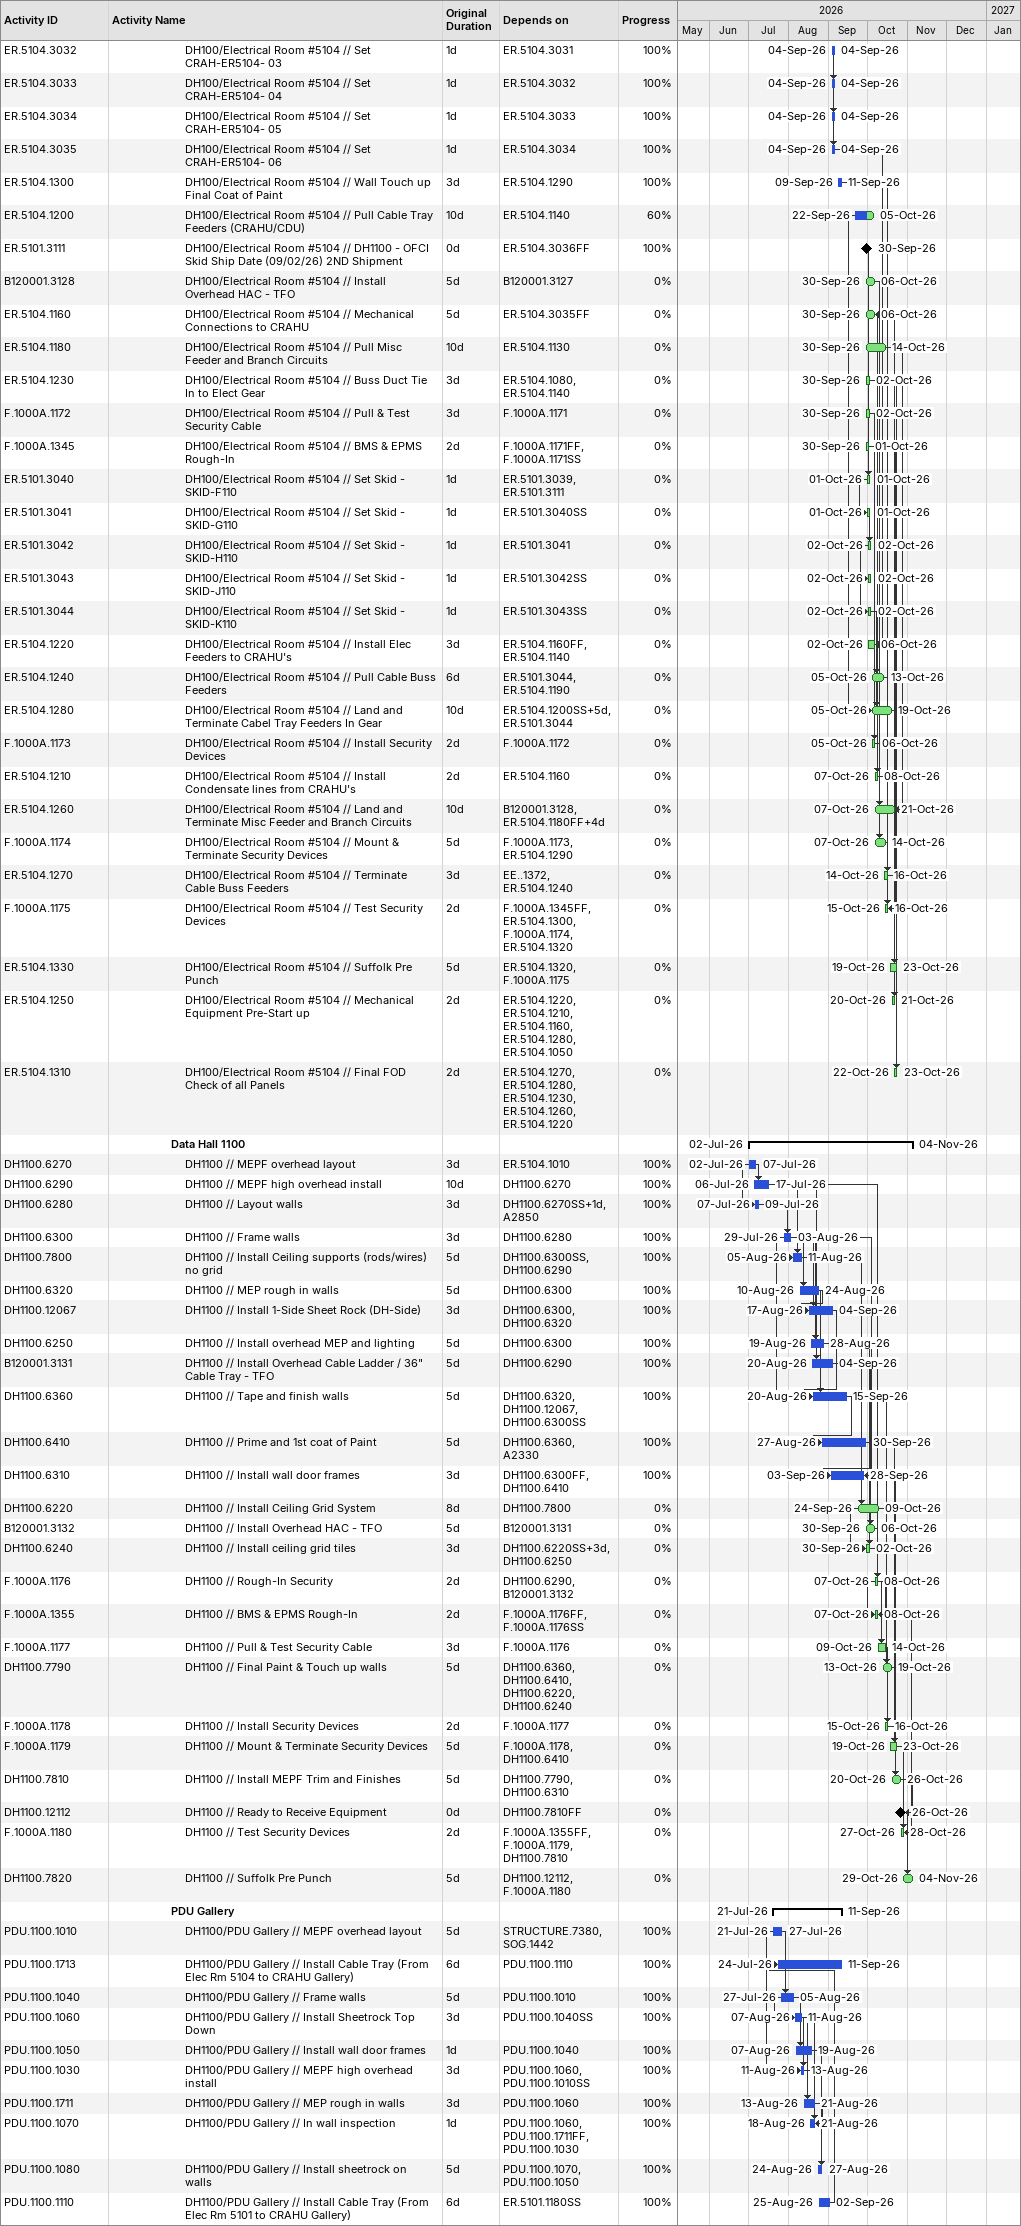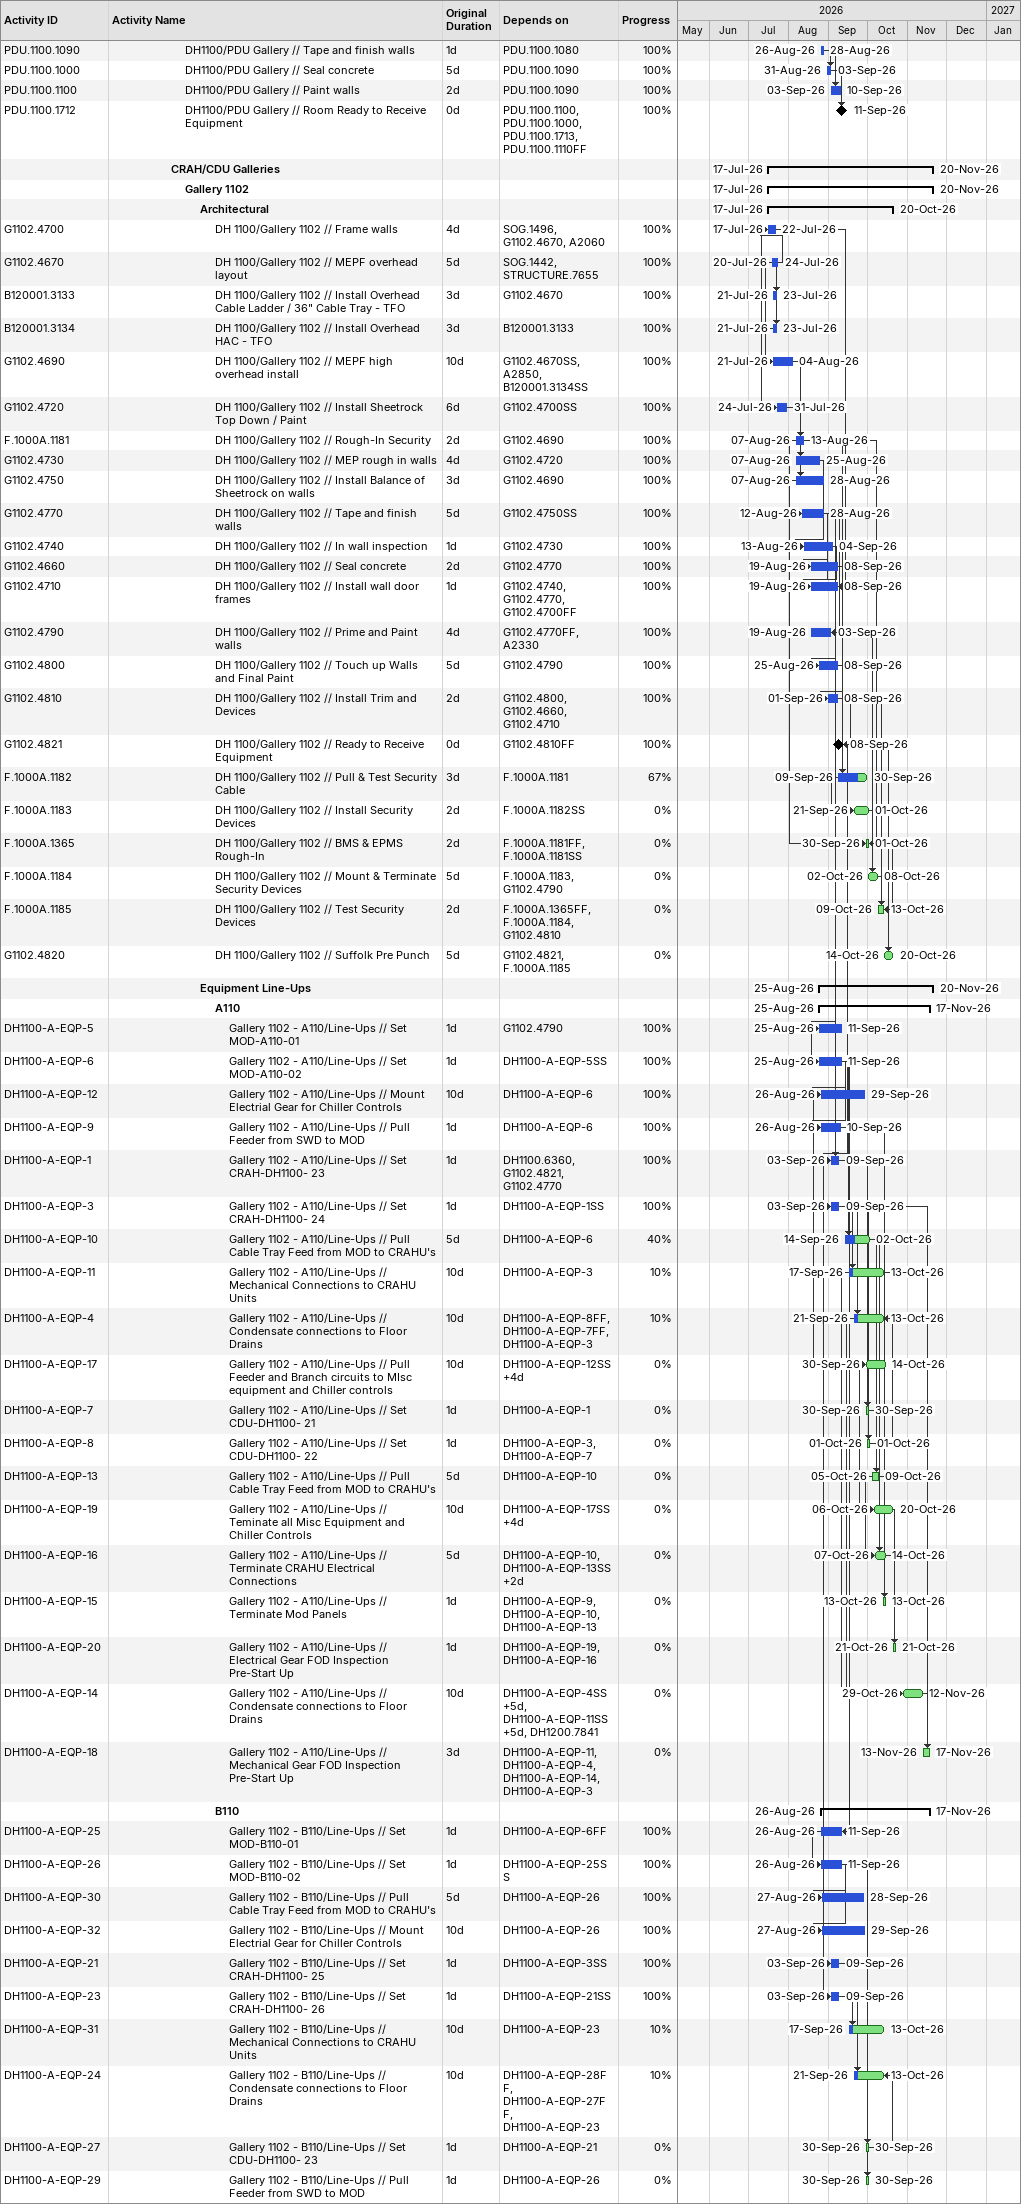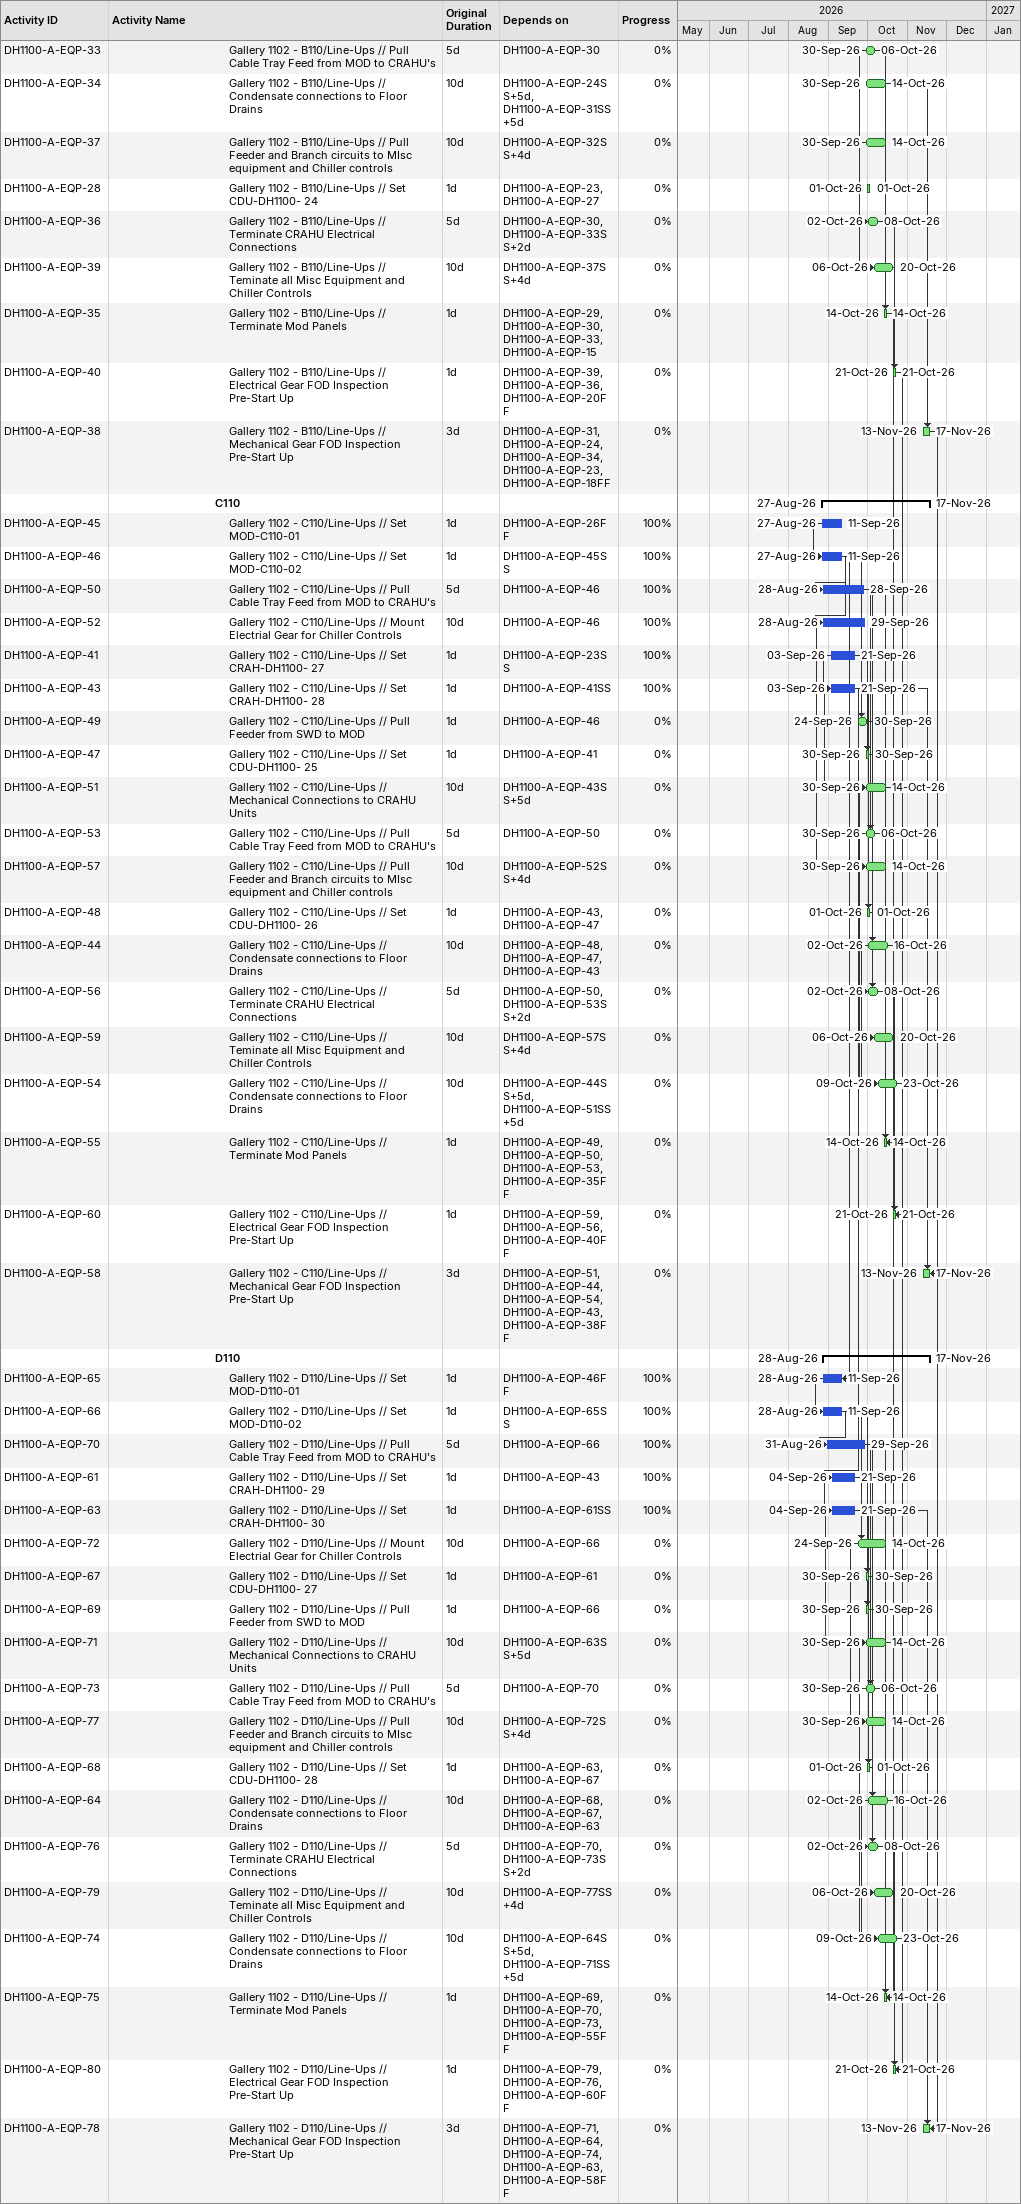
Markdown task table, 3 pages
| ID | Level | Task | Original duration | Start | Finish | Predecessors | % complete |
|---|---|---|---|---|---|---|---|
| ER.5104.3032 | 6 | DH100/Electrical Room #5104 // Set CRAH-ER5104- 03 | 1d | 2026-09-04 | 2026-09-04 | ER.5104.3031 | 100 |
| ER.5104.3033 | 6 | DH100/Electrical Room #5104 // Set CRAH-ER5104- 04 | 1d | 2026-09-04 | 2026-09-04 | ER.5104.3032 | 100 |
| ER.5104.3034 | 6 | DH100/Electrical Room #5104 // Set CRAH-ER5104- 05 | 1d | 2026-09-04 | 2026-09-04 | ER.5104.3033 | 100 |
| ER.5104.3035 | 6 | DH100/Electrical Room #5104 // Set CRAH-ER5104- 06 | 1d | 2026-09-04 | 2026-09-04 | ER.5104.3034 | 100 |
| ER.5104.1300 | 6 | DH100/Electrical Room #5104 // Wall Touch up Final Coat of Paint | 3d | 2026-09-09 | 2026-09-11 | ER.5104.1290 | 100 |
| ER.5104.1200 | 6 | DH100/Electrical Room #5104 // Pull Cable Tray Feeders (CRAHU/CDU) | 10d | 2026-09-22 | 2026-10-05 | ER.5104.1140 | 60 |
| ER.5101.3111 | 6 | DH100/Electrical Room #5104 // DH1100 - OFCI Skid Ship Date (09/02/26) 2ND Shipment | 0d | 2026-09-30 | 2026-09-30 | ER.5104.3036FF | 100 |
| B120001.3128 | 6 | DH100/Electrical Room #5104 // Install Overhead HAC - TFO | 5d | 2026-09-30 | 2026-10-06 | B120001.3127 | 0 |
| ER.5104.1160 | 6 | DH100/Electrical Room #5104 // Mechanical Connections to CRAHU | 5d | 2026-09-30 | 2026-10-06 | ER.5104.3035FF | 0 |
| ER.5104.1180 | 6 | DH100/Electrical Room #5104 // Pull Misc Feeder and Branch Circuits | 10d | 2026-09-30 | 2026-10-14 | ER.5104.1130 | 0 |
| ER.5104.1230 | 6 | DH100/Electrical Room #5104 // Buss Duct Tie In to Elect Gear | 3d | 2026-09-30 | 2026-10-02 | ER.5104.1080, ER.5104.1140 | 0 |
| F.1000A.1172 | 6 | DH100/Electrical Room #5104 // Pull & Test Security Cable | 3d | 2026-09-30 | 2026-10-02 | F.1000A.1171 | 0 |
| F.1000A.1345 | 6 | DH100/Electrical Room #5104 // BMS & EPMS Rough-In | 2d | 2026-09-30 | 2026-10-01 | F.1000A.1171FF, F.1000A.1171SS | 0 |
| ER.5101.3040 | 6 | DH100/Electrical Room #5104 // Set Skid - SKID-F110 | 1d | 2026-10-01 | 2026-10-01 | ER.5101.3039, ER.5101.3111 | 0 |
| ER.5101.3041 | 6 | DH100/Electrical Room #5104 // Set Skid - SKID-G110 | 1d | 2026-10-01 | 2026-10-01 | ER.5101.3040SS | 0 |
| ER.5101.3042 | 6 | DH100/Electrical Room #5104 // Set Skid - SKID-H110 | 1d | 2026-10-02 | 2026-10-02 | ER.5101.3041 | 0 |
| ER.5101.3043 | 6 | DH100/Electrical Room #5104 // Set Skid - SKID-J110 | 1d | 2026-10-02 | 2026-10-02 | ER.5101.3042SS | 0 |
| ER.5101.3044 | 6 | DH100/Electrical Room #5104 // Set Skid - SKID-K110 | 1d | 2026-10-02 | 2026-10-02 | ER.5101.3043SS | 0 |
| ER.5104.1220 | 6 | DH100/Electrical Room #5104 // Install Elec Feeders to CRAHU's | 3d | 2026-10-02 | 2026-10-06 | ER.5104.1160FF, ER.5104.1140 | 0 |
| ER.5104.1240 | 6 | DH100/Electrical Room #5104 // Pull Cable Buss Feeders | 6d | 2026-10-05 | 2026-10-13 | ER.5101.3044, ER.5104.1190 | 0 |
| ER.5104.1280 | 6 | DH100/Electrical Room #5104 // Land and Terminate Cabel Tray Feeders In Gear | 10d | 2026-10-05 | 2026-10-19 | ER.5104.1200SS+5d, ER.5101.3044 | 0 |
| F.1000A.1173 | 6 | DH100/Electrical Room #5104 // Install Security Devices | 2d | 2026-10-05 | 2026-10-06 | F.1000A.1172 | 0 |
| ER.5104.1210 | 6 | DH100/Electrical Room #5104 // Install Condensate lines from CRAHU's | 2d | 2026-10-07 | 2026-10-08 | ER.5104.1160 | 0 |
| ER.5104.1260 | 6 | DH100/Electrical Room #5104 // Land and Terminate Misc Feeder and Branch Circuits | 10d | 2026-10-07 | 2026-10-21 | B120001.3128, ER.5104.1180FF+4d | 0 |
| F.1000A.1174 | 6 | DH100/Electrical Room #5104 // Mount & Terminate Security Devices | 5d | 2026-10-07 | 2026-10-14 | F.1000A.1173, ER.5104.1290 | 0 |
| ER.5104.1270 | 6 | DH100/Electrical Room #5104 // Terminate Cable Buss Feeders | 3d | 2026-10-14 | 2026-10-16 | EE..1372, ER.5104.1240 | 0 |
| F.1000A.1175 | 6 | DH100/Electrical Room #5104 // Test Security Devices | 2d | 2026-10-15 | 2026-10-16 | F.1000A.1345FF, ER.5104.1300, F.1000A.1174, ER.5104.1320 | 0 |
| ER.5104.1330 | 6 | DH100/Electrical Room #5104 // Suffolk Pre Punch | 5d | 2026-10-19 | 2026-10-23 | ER.5104.1320, F.1000A.1175 | 0 |
| ER.5104.1250 | 6 | DH100/Electrical Room #5104 // Mechanical Equipment Pre-Start up | 2d | 2026-10-20 | 2026-10-21 | ER.5104.1220, ER.5104.1210, ER.5104.1160, ER.5104.1280, ER.5104.1050 | 0 |
| ER.5104.1310 | 6 | DH100/Electrical Room #5104 // Final FOD Check of all Panels | 2d | 2026-10-22 | 2026-10-23 | ER.5104.1270, ER.5104.1280, ER.5104.1230, ER.5104.1260, ER.5104.1220 | 0 |
|  | 5 | **Data Hall 1100** |  | 2026-07-02 | 2026-11-04 |  |  |
| DH1100.6270 | 6 | DH1100 // MEPF overhead layout | 3d | 2026-07-02 | 2026-07-07 | ER.5104.1010 | 100 |
| DH1100.6290 | 6 | DH1100 // MEPF high overhead install | 10d | 2026-07-06 | 2026-07-17 | DH1100.6270 | 100 |
| DH1100.6280 | 6 | DH1100 // Layout walls | 3d | 2026-07-07 | 2026-07-09 | DH1100.6270SS+1d, A2850 | 100 |
| DH1100.6300 | 6 | DH1100 // Frame walls | 3d | 2026-07-29 | 2026-08-03 | DH1100.6280 | 100 |
| DH1100.7800 | 6 | DH1100 // Install Ceiling supports (rods/wires) no grid | 5d | 2026-08-05 | 2026-08-11 | DH1100.6300SS, DH1100.6290 | 100 |
| DH1100.6320 | 6 | DH1100 // MEP rough in walls | 5d | 2026-08-10 | 2026-08-24 | DH1100.6300 | 100 |
| DH1100.12067 | 6 | DH1100 // Install 1-Side Sheet Rock (DH-Side) | 3d | 2026-08-17 | 2026-09-04 | DH1100.6300, DH1100.6320 | 100 |
| DH1100.6250 | 6 | DH1100 // Install overhead MEP and lighting | 5d | 2026-08-19 | 2026-08-28 | DH1100.6300 | 100 |
| B120001.3131 | 6 | DH1100 // Install Overhead Cable Ladder / 36" Cable Tray - TFO | 5d | 2026-08-20 | 2026-09-04 | DH1100.6290 | 100 |
| DH1100.6360 | 6 | DH1100 // Tape and finish walls | 5d | 2026-08-20 | 2026-09-15 | DH1100.6320, DH1100.12067, DH1100.6300SS | 100 |
| DH1100.6410 | 6 | DH1100 // Prime and 1st coat of Paint | 5d | 2026-08-27 | 2026-09-30 | DH1100.6360, A2330 | 100 |
| DH1100.6310 | 6 | DH1100 // Install wall door frames | 3d | 2026-09-03 | 2026-09-28 | DH1100.6300FF, DH1100.6410 | 100 |
| DH1100.6220 | 6 | DH1100 // Install Ceiling Grid System | 8d | 2026-09-24 | 2026-10-09 | DH1100.7800 | 0 |
| B120001.3132 | 6 | DH1100 // Install Overhead HAC - TFO | 5d | 2026-09-30 | 2026-10-06 | B120001.3131 | 0 |
| DH1100.6240 | 6 | DH1100 // Install ceiling grid tiles | 3d | 2026-09-30 | 2026-10-02 | DH1100.6220SS+3d, DH1100.6250 | 0 |
| F.1000A.1176 | 6 | DH1100 // Rough-In Security | 2d | 2026-10-07 | 2026-10-08 | DH1100.6290, B120001.3132 | 0 |
| F.1000A.1355 | 6 | DH1100 // BMS & EPMS Rough-In | 2d | 2026-10-07 | 2026-10-08 | F.1000A.1176FF, F.1000A.1176SS | 0 |
| F.1000A.1177 | 6 | DH1100 // Pull & Test Security Cable | 3d | 2026-10-09 | 2026-10-14 | F.1000A.1176 | 0 |
| DH1100.7790 | 6 | DH1100 // Final Paint & Touch up walls | 5d | 2026-10-13 | 2026-10-19 | DH1100.6360, DH1100.6410, DH1100.6220, DH1100.6240 | 0 |
| F.1000A.1178 | 6 | DH1100 // Install Security Devices | 2d | 2026-10-15 | 2026-10-16 | F.1000A.1177 | 0 |
| F.1000A.1179 | 6 | DH1100 // Mount & Terminate Security Devices | 5d | 2026-10-19 | 2026-10-23 | F.1000A.1178, DH1100.6410 | 0 |
| DH1100.7810 | 6 | DH1100 // Install MEPF Trim and Finishes | 5d | 2026-10-20 | 2026-10-26 | DH1100.7790, DH1100.6310 | 0 |
| DH1100.12112 | 6 | DH1100 // Ready to Receive Equipment | 0d | 2026-10-26 | 2026-10-26 | DH1100.7810FF | 0 |
| F.1000A.1180 | 6 | DH1100 // Test Security Devices | 2d | 2026-10-27 | 2026-10-28 | F.1000A.1355FF, F.1000A.1179, DH1100.7810 | 0 |
| DH1100.7820 | 6 | DH1100 // Suffolk Pre Punch | 5d | 2026-10-29 | 2026-11-04 | DH1100.12112, F.1000A.1180 | 0 |
|  | 5 | **PDU Gallery** |  | 2026-07-21 | 2026-09-11 |  |  |
| PDU.1100.1010 | 6 | DH1100/PDU Gallery // MEPF overhead layout | 5d | 2026-07-21 | 2026-07-27 | STRUCTURE.7380, SOG.1442 | 100 |
| PDU.1100.1713 | 6 | DH1100/PDU Gallery // Install Cable Tray (From Elec Rm 5104 to CRAHU Gallery) | 6d | 2026-07-24 | 2026-09-11 | PDU.1100.1110 | 100 |
| PDU.1100.1040 | 6 | DH1100/PDU Gallery // Frame walls | 5d | 2026-07-27 | 2026-08-05 | PDU.1100.1010 | 100 |
| PDU.1100.1060 | 6 | DH1100/PDU Gallery // Install Sheetrock Top Down | 3d | 2026-08-07 | 2026-08-11 | PDU.1100.1040SS | 100 |
| PDU.1100.1050 | 6 | DH1100/PDU Gallery // Install wall door frames | 1d | 2026-08-07 | 2026-08-19 | PDU.1100.1040 | 100 |
| PDU.1100.1030 | 6 | DH1100/PDU Gallery // MEPF high overhead install | 3d | 2026-08-11 | 2026-08-13 | PDU.1100.1060, PDU.1100.1010SS | 100 |
| PDU.1100.1711 | 6 | DH1100/PDU Gallery // MEP rough in walls | 3d | 2026-08-13 | 2026-08-21 | PDU.1100.1060 | 100 |
| PDU.1100.1070 | 6 | DH1100/PDU Gallery // In wall inspection | 1d | 2026-08-18 | 2026-08-21 | PDU.1100.1060, PDU.1100.1711FF, PDU.1100.1030 | 100 |
| PDU.1100.1080 | 6 | DH1100/PDU Gallery // Install sheetrock on walls | 5d | 2026-08-24 | 2026-08-27 | PDU.1100.1070, PDU.1100.1050 | 100 |
| PDU.1100.1110 | 6 | DH1100/PDU Gallery // Install Cable Tray (From Elec Rm 5101 to CRAHU Gallery) | 6d | 2026-08-25 | 2026-09-02 | ER.5101.1180SS | 100 |
| PDU.1100.1090 | 6 | DH1100/PDU Gallery // Tape and finish walls | 1d | 2026-08-26 | 2026-08-28 | PDU.1100.1080 | 100 |
| PDU.1100.1000 | 6 | DH1100/PDU Gallery // Seal concrete | 5d | 2026-08-31 | 2026-09-03 | PDU.1100.1090 | 100 |
| PDU.1100.1100 | 6 | DH1100/PDU Gallery // Paint walls | 2d | 2026-09-03 | 2026-09-10 | PDU.1100.1090 | 100 |
| PDU.1100.1712 | 6 | DH1100/PDU Gallery // Room Ready to Receive Equipment | 0d | 2026-09-11 | 2026-09-11 | PDU.1100.1100, PDU.1100.1000, PDU.1100.1713, PDU.1100.1110FF | 100 |
|  | 5 | **CRAH/CDU Galleries** |  | 2026-07-17 | 2026-11-20 |  |  |
|  | 6 | **Gallery 1102** |  | 2026-07-17 | 2026-11-20 |  |  |
|  | 7 | **Architectural** |  | 2026-07-17 | 2026-10-20 |  |  |
| G1102.4700 | 8 | DH 1100/Gallery 1102 // Frame walls | 4d | 2026-07-17 | 2026-07-22 | SOG.1496, G1102.4670, A2060 | 100 |
| G1102.4670 | 8 | DH 1100/Gallery 1102 // MEPF overhead layout | 5d | 2026-07-20 | 2026-07-24 | SOG.1442, STRUCTURE.7655 | 100 |
| B120001.3133 | 8 | DH 1100/Gallery 1102 // Install Overhead Cable Ladder / 36" Cable Tray - TFO | 3d | 2026-07-21 | 2026-07-23 | G1102.4670 | 100 |
| B120001.3134 | 8 | DH 1100/Gallery 1102 // Install Overhead HAC - TFO | 3d | 2026-07-21 | 2026-07-23 | B120001.3133 | 100 |
| G1102.4690 | 8 | DH 1100/Gallery 1102 // MEPF high overhead install | 10d | 2026-07-21 | 2026-08-04 | G1102.4670SS, A2850, B120001.3134SS | 100 |
| G1102.4720 | 8 | DH 1100/Gallery 1102 // Install Sheetrock Top Down / Paint | 6d | 2026-07-24 | 2026-07-31 | G1102.4700SS | 100 |
| F.1000A.1181 | 8 | DH 1100/Gallery 1102 // Rough-In Security | 2d | 2026-08-07 | 2026-08-13 | G1102.4690 | 100 |
| G1102.4730 | 8 | DH 1100/Gallery 1102 // MEP rough in walls | 4d | 2026-08-07 | 2026-08-25 | G1102.4720 | 100 |
| G1102.4750 | 8 | DH 1100/Gallery 1102 // Install Balance of Sheetrock on walls | 3d | 2026-08-07 | 2026-08-28 | G1102.4690 | 100 |
| G1102.4770 | 8 | DH 1100/Gallery 1102 // Tape and finish walls | 5d | 2026-08-12 | 2026-08-28 | G1102.4750SS | 100 |
| G1102.4740 | 8 | DH 1100/Gallery 1102 // In wall inspection | 1d | 2026-08-13 | 2026-09-04 | G1102.4730 | 100 |
| G1102.4660 | 8 | DH 1100/Gallery 1102 // Seal concrete | 2d | 2026-08-19 | 2026-09-08 | G1102.4770 | 100 |
| G1102.4710 | 8 | DH 1100/Gallery 1102 // Install wall door frames | 1d | 2026-08-19 | 2026-09-08 | G1102.4740, G1102.4770, G1102.4700FF | 100 |
| G1102.4790 | 8 | DH 1100/Gallery 1102 // Prime and Paint walls | 4d | 2026-08-19 | 2026-09-03 | G1102.4770FF, A2330 | 100 |
| G1102.4800 | 8 | DH 1100/Gallery 1102 // Touch up Walls and Final Paint | 5d | 2026-08-25 | 2026-09-08 | G1102.4790 | 100 |
| G1102.4810 | 8 | DH 1100/Gallery 1102 // Install Trim and Devices | 2d | 2026-09-01 | 2026-09-08 | G1102.4800, G1102.4660, G1102.4710 | 100 |
| G1102.4821 | 8 | DH 1100/Gallery 1102 // Ready to Receive Equipment | 0d | 2026-09-08 | 2026-09-08 | G1102.4810FF | 100 |
| F.1000A.1182 | 8 | DH 1100/Gallery 1102 // Pull & Test Security Cable | 3d | 2026-09-09 | 2026-09-30 | F.1000A.1181 | 67 |
| F.1000A.1183 | 8 | DH 1100/Gallery 1102 // Install Security Devices | 2d | 2026-09-21 | 2026-10-01 | F.1000A.1182SS | 0 |
| F.1000A.1365 | 8 | DH 1100/Gallery 1102 // BMS & EPMS Rough-In | 2d | 2026-09-30 | 2026-10-01 | F.1000A.1181FF, F.1000A.1181SS | 0 |
| F.1000A.1184 | 8 | DH 1100/Gallery 1102 // Mount & Terminate Security Devices | 5d | 2026-10-02 | 2026-10-08 | F.1000A.1183, G1102.4790 | 0 |
| F.1000A.1185 | 8 | DH 1100/Gallery 1102 // Test Security Devices | 2d | 2026-10-09 | 2026-10-13 | F.1000A.1365FF, F.1000A.1184, G1102.4810 | 0 |
| G1102.4820 | 8 | DH 1100/Gallery 1102 // Suffolk Pre Punch | 5d | 2026-10-14 | 2026-10-20 | G1102.4821, F.1000A.1185 | 0 |
|  | 7 | **Equipment Line-Ups** |  | 2026-08-25 | 2026-11-20 |  |  |
|  | 8 | **A110** |  | 2026-08-25 | 2026-11-17 |  |  |
| DH1100-A-EQP-5 | 9 | Gallery 1102 - A110/Line-Ups // Set MOD-A110-01 | 1d | 2026-08-25 | 2026-09-11 | G1102.4790 | 100 |
| DH1100-A-EQP-6 | 9 | Gallery 1102 - A110/Line-Ups // Set MOD-A110-02 | 1d | 2026-08-25 | 2026-09-11 | DH1100-A-EQP-5SS | 100 |
| DH1100-A-EQP-12 | 9 | Gallery 1102 - A110/Line-Ups // Mount Electrial Gear for Chiller Controls | 10d | 2026-08-26 | 2026-09-29 | DH1100-A-EQP-6 | 100 |
| DH1100-A-EQP-9 | 9 | Gallery 1102 - A110/Line-Ups // Pull Feeder from SWD to MOD | 1d | 2026-08-26 | 2026-09-10 | DH1100-A-EQP-6 | 100 |
| DH1100-A-EQP-1 | 9 | Gallery 1102 - A110/Line-Ups // Set CRAH-DH1100- 23 | 1d | 2026-09-03 | 2026-09-09 | DH1100.6360, G1102.4821, G1102.4770 | 100 |
| DH1100-A-EQP-3 | 9 | Gallery 1102 - A110/Line-Ups // Set CRAH-DH1100- 24 | 1d | 2026-09-03 | 2026-09-09 | DH1100-A-EQP-1SS | 100 |
| DH1100-A-EQP-10 | 9 | Gallery 1102 - A110/Line-Ups // Pull Cable Tray Feed from MOD to CRAHU's | 5d | 2026-09-14 | 2026-10-02 | DH1100-A-EQP-6 | 40 |
| DH1100-A-EQP-11 | 9 | Gallery 1102 - A110/Line-Ups // Mechanical Connections to CRAHU Units | 10d | 2026-09-17 | 2026-10-13 | DH1100-A-EQP-3 | 10 |
| DH1100-A-EQP-4 | 9 | Gallery 1102 - A110/Line-Ups // Condensate connections to Floor Drains | 10d | 2026-09-21 | 2026-10-13 | DH1100-A-EQP-8FF, DH1100-A-EQP-7FF, DH1100-A-EQP-3 | 10 |
| DH1100-A-EQP-17 | 9 | Gallery 1102 - A110/Line-Ups // Pull Feeder and Branch circuits to MIsc equipment and Chiller controls | 10d | 2026-09-30 | 2026-10-14 | DH1100-A-EQP-12SS+4d | 0 |
| DH1100-A-EQP-7 | 9 | Gallery 1102 - A110/Line-Ups // Set CDU-DH1100- 21 | 1d | 2026-09-30 | 2026-09-30 | DH1100-A-EQP-1 | 0 |
| DH1100-A-EQP-8 | 9 | Gallery 1102 - A110/Line-Ups // Set CDU-DH1100- 22 | 1d | 2026-10-01 | 2026-10-01 | DH1100-A-EQP-3, DH1100-A-EQP-7 | 0 |
| DH1100-A-EQP-13 | 9 | Gallery 1102 - A110/Line-Ups // Pull Cable Tray Feed from MOD to CRAHU's | 5d | 2026-10-05 | 2026-10-09 | DH1100-A-EQP-10 | 0 |
| DH1100-A-EQP-19 | 9 | Gallery 1102 - A110/Line-Ups // Teminate all Misc Equipment and Chiller Controls | 10d | 2026-10-06 | 2026-10-20 | DH1100-A-EQP-17SS+4d | 0 |
| DH1100-A-EQP-16 | 9 | Gallery 1102 - A110/Line-Ups // Terminate CRAHU Electrical Connections | 5d | 2026-10-07 | 2026-10-14 | DH1100-A-EQP-10, DH1100-A-EQP-13SS+2d | 0 |
| DH1100-A-EQP-15 | 9 | Gallery 1102 - A110/Line-Ups // Terminate Mod Panels | 1d | 2026-10-13 | 2026-10-13 | DH1100-A-EQP-9, DH1100-A-EQP-10, DH1100-A-EQP-13 | 0 |
| DH1100-A-EQP-20 | 9 | Gallery 1102 - A110/Line-Ups // Electrical Gear FOD Inspection Pre-Start Up | 1d | 2026-10-21 | 2026-10-21 | DH1100-A-EQP-19, DH1100-A-EQP-16 | 0 |
| DH1100-A-EQP-14 | 9 | Gallery 1102 - A110/Line-Ups // Condensate connections to Floor Drains | 10d | 2026-10-29 | 2026-11-12 | DH1100-A-EQP-4SS+5d, DH1100-A-EQP-11SS+5d, DH1200.7841 | 0 |
| DH1100-A-EQP-18 | 9 | Gallery 1102 - A110/Line-Ups // Mechanical Gear FOD Inspection Pre-Start Up | 3d | 2026-11-13 | 2026-11-17 | DH1100-A-EQP-11, DH1100-A-EQP-4, DH1100-A-EQP-14, DH1100-A-EQP-3 | 0 |
|  | 8 | **B110** |  | 2026-08-26 | 2026-11-17 |  |  |
| DH1100-A-EQP-25 | 9 | Gallery 1102 - B110/Line-Ups // Set MOD-B110-01 | 1d | 2026-08-26 | 2026-09-11 | DH1100-A-EQP-6FF | 100 |
| DH1100-A-EQP-26 | 9 | Gallery 1102 - B110/Line-Ups // Set MOD-B110-02 | 1d | 2026-08-26 | 2026-09-11 | DH1100-A-EQP-25SS | 100 |
| DH1100-A-EQP-30 | 9 | Gallery 1102 - B110/Line-Ups // Pull Cable Tray Feed from MOD to CRAHU's | 5d | 2026-08-27 | 2026-09-28 | DH1100-A-EQP-26 | 100 |
| DH1100-A-EQP-32 | 9 | Gallery 1102 - B110/Line-Ups // Mount Electrial Gear for Chiller Controls | 10d | 2026-08-27 | 2026-09-29 | DH1100-A-EQP-26 | 100 |
| DH1100-A-EQP-21 | 9 | Gallery 1102 - B110/Line-Ups // Set CRAH-DH1100- 25 | 1d | 2026-09-03 | 2026-09-09 | DH1100-A-EQP-3SS | 100 |
| DH1100-A-EQP-23 | 9 | Gallery 1102 - B110/Line-Ups // Set CRAH-DH1100- 26 | 1d | 2026-09-03 | 2026-09-09 | DH1100-A-EQP-21SS | 100 |
| DH1100-A-EQP-31 | 9 | Gallery 1102 - B110/Line-Ups // Mechanical Connections to CRAHU Units | 10d | 2026-09-17 | 2026-10-13 | DH1100-A-EQP-23 | 10 |
| DH1100-A-EQP-24 | 9 | Gallery 1102 - B110/Line-Ups // Condensate connections to Floor Drains | 10d | 2026-09-21 | 2026-10-13 | DH1100-A-EQP-28FF, DH1100-A-EQP-27FF, DH1100-A-EQP-23 | 10 |
| DH1100-A-EQP-27 | 9 | Gallery 1102 - B110/Line-Ups // Set CDU-DH1100- 23 | 1d | 2026-09-30 | 2026-09-30 | DH1100-A-EQP-21 | 0 |
| DH1100-A-EQP-29 | 9 | Gallery 1102 - B110/Line-Ups // Pull Feeder from SWD to MOD | 1d | 2026-09-30 | 2026-09-30 | DH1100-A-EQP-26 | 0 |
| DH1100-A-EQP-33 | 9 | Gallery 1102 - B110/Line-Ups // Pull Cable Tray Feed from MOD to CRAHU's | 5d | 2026-09-30 | 2026-10-06 | DH1100-A-EQP-30 | 0 |
| DH1100-A-EQP-34 | 9 | Gallery 1102 - B110/Line-Ups // Condensate connections to Floor Drains | 10d | 2026-09-30 | 2026-10-14 | DH1100-A-EQP-24SS+5d, DH1100-A-EQP-31SS+5d | 0 |
| DH1100-A-EQP-37 | 9 | Gallery 1102 - B110/Line-Ups // Pull Feeder and Branch circuits to MIsc equipment and Chiller controls | 10d | 2026-09-30 | 2026-10-14 | DH1100-A-EQP-32SS+4d | 0 |
| DH1100-A-EQP-28 | 9 | Gallery 1102 - B110/Line-Ups // Set CDU-DH1100- 24 | 1d | 2026-10-01 | 2026-10-01 | DH1100-A-EQP-23, DH1100-A-EQP-27 | 0 |
| DH1100-A-EQP-36 | 9 | Gallery 1102 - B110/Line-Ups // Terminate CRAHU Electrical Connections | 5d | 2026-10-02 | 2026-10-08 | DH1100-A-EQP-30, DH1100-A-EQP-33SS+2d | 0 |
| DH1100-A-EQP-39 | 9 | Gallery 1102 - B110/Line-Ups // Teminate all Misc Equipment and Chiller Controls | 10d | 2026-10-06 | 2026-10-20 | DH1100-A-EQP-37SS+4d | 0 |
| DH1100-A-EQP-35 | 9 | Gallery 1102 - B110/Line-Ups // Terminate Mod Panels | 1d | 2026-10-14 | 2026-10-14 | DH1100-A-EQP-29, DH1100-A-EQP-30, DH1100-A-EQP-33, DH1100-A-EQP-15 | 0 |
| DH1100-A-EQP-40 | 9 | Gallery 1102 - B110/Line-Ups // Electrical Gear FOD Inspection Pre-Start Up | 1d | 2026-10-21 | 2026-10-21 | DH1100-A-EQP-39, DH1100-A-EQP-36, DH1100-A-EQP-20FF | 0 |
| DH1100-A-EQP-38 | 9 | Gallery 1102 - B110/Line-Ups // Mechanical Gear FOD Inspection Pre-Start Up | 3d | 2026-11-13 | 2026-11-17 | DH1100-A-EQP-31, DH1100-A-EQP-24, DH1100-A-EQP-34, DH1100-A-EQP-23, DH1100-A-EQP-18FF | 0 |
|  | 8 | **C110** |  | 2026-08-27 | 2026-11-17 |  |  |
| DH1100-A-EQP-45 | 9 | Gallery 1102 - C110/Line-Ups // Set MOD-C110-01 | 1d | 2026-08-27 | 2026-09-11 | DH1100-A-EQP-26FF | 100 |
| DH1100-A-EQP-46 | 9 | Gallery 1102 - C110/Line-Ups // Set MOD-C110-02 | 1d | 2026-08-27 | 2026-09-11 | DH1100-A-EQP-45SS | 100 |
| DH1100-A-EQP-50 | 9 | Gallery 1102 - C110/Line-Ups // Pull Cable Tray Feed from MOD to CRAHU's | 5d | 2026-08-28 | 2026-09-28 | DH1100-A-EQP-46 | 100 |
| DH1100-A-EQP-52 | 9 | Gallery 1102 - C110/Line-Ups // Mount Electrial Gear for Chiller Controls | 10d | 2026-08-28 | 2026-09-29 | DH1100-A-EQP-46 | 100 |
| DH1100-A-EQP-41 | 9 | Gallery 1102 - C110/Line-Ups // Set CRAH-DH1100- 27 | 1d | 2026-09-03 | 2026-09-21 | DH1100-A-EQP-23SS | 100 |
| DH1100-A-EQP-43 | 9 | Gallery 1102 - C110/Line-Ups // Set CRAH-DH1100- 28 | 1d | 2026-09-03 | 2026-09-21 | DH1100-A-EQP-41SS | 100 |
| DH1100-A-EQP-49 | 9 | Gallery 1102 - C110/Line-Ups // Pull Feeder from SWD to MOD | 1d | 2026-09-24 | 2026-09-30 | DH1100-A-EQP-46 | 0 |
| DH1100-A-EQP-47 | 9 | Gallery 1102 - C110/Line-Ups // Set CDU-DH1100- 25 | 1d | 2026-09-30 | 2026-09-30 | DH1100-A-EQP-41 | 0 |
| DH1100-A-EQP-51 | 9 | Gallery 1102 - C110/Line-Ups // Mechanical Connections to CRAHU Units | 10d | 2026-09-30 | 2026-10-14 | DH1100-A-EQP-43SS+5d | 0 |
| DH1100-A-EQP-53 | 9 | Gallery 1102 - C110/Line-Ups // Pull Cable Tray Feed from MOD to CRAHU's | 5d | 2026-09-30 | 2026-10-06 | DH1100-A-EQP-50 | 0 |
| DH1100-A-EQP-57 | 9 | Gallery 1102 - C110/Line-Ups // Pull Feeder and Branch circuits to MIsc equipment and Chiller controls | 10d | 2026-09-30 | 2026-10-14 | DH1100-A-EQP-52SS+4d | 0 |
| DH1100-A-EQP-48 | 9 | Gallery 1102 - C110/Line-Ups // Set CDU-DH1100- 26 | 1d | 2026-10-01 | 2026-10-01 | DH1100-A-EQP-43, DH1100-A-EQP-47 | 0 |
| DH1100-A-EQP-44 | 9 | Gallery 1102 - C110/Line-Ups // Condensate connections to Floor Drains | 10d | 2026-10-02 | 2026-10-16 | DH1100-A-EQP-48, DH1100-A-EQP-47, DH1100-A-EQP-43 | 0 |
| DH1100-A-EQP-56 | 9 | Gallery 1102 - C110/Line-Ups // Terminate CRAHU Electrical Connections | 5d | 2026-10-02 | 2026-10-08 | DH1100-A-EQP-50, DH1100-A-EQP-53SS+2d | 0 |
| DH1100-A-EQP-59 | 9 | Gallery 1102 - C110/Line-Ups // Teminate all Misc Equipment and Chiller Controls | 10d | 2026-10-06 | 2026-10-20 | DH1100-A-EQP-57SS+4d | 0 |
| DH1100-A-EQP-54 | 9 | Gallery 1102 - C110/Line-Ups // Condensate connections to Floor Drains | 10d | 2026-10-09 | 2026-10-23 | DH1100-A-EQP-44SS+5d, DH1100-A-EQP-51SS+5d | 0 |
| DH1100-A-EQP-55 | 9 | Gallery 1102 - C110/Line-Ups // Terminate Mod Panels | 1d | 2026-10-14 | 2026-10-14 | DH1100-A-EQP-49, DH1100-A-EQP-50, DH1100-A-EQP-53, DH1100-A-EQP-35FF | 0 |
| DH1100-A-EQP-60 | 9 | Gallery 1102 - C110/Line-Ups // Electrical Gear FOD Inspection Pre-Start Up | 1d | 2026-10-21 | 2026-10-21 | DH1100-A-EQP-59, DH1100-A-EQP-56, DH1100-A-EQP-40FF | 0 |
| DH1100-A-EQP-58 | 9 | Gallery 1102 - C110/Line-Ups // Mechanical Gear FOD Inspection Pre-Start Up | 3d | 2026-11-13 | 2026-11-17 | DH1100-A-EQP-51, DH1100-A-EQP-44, DH1100-A-EQP-54, DH1100-A-EQP-43, DH1100-A-EQP-38FF | 0 |
|  | 8 | **D110** |  | 2026-08-28 | 2026-11-17 |  |  |
| DH1100-A-EQP-65 | 9 | Gallery 1102 - D110/Line-Ups // Set MOD-D110-01 | 1d | 2026-08-28 | 2026-09-11 | DH1100-A-EQP-46FF | 100 |
| DH1100-A-EQP-66 | 9 | Gallery 1102 - D110/Line-Ups // Set MOD-D110-02 | 1d | 2026-08-28 | 2026-09-11 | DH1100-A-EQP-65SS | 100 |
| DH1100-A-EQP-70 | 9 | Gallery 1102 - D110/Line-Ups // Pull Cable Tray Feed from MOD to CRAHU's | 5d | 2026-08-31 | 2026-09-29 | DH1100-A-EQP-66 | 100 |
| DH1100-A-EQP-61 | 9 | Gallery 1102 - D110/Line-Ups // Set CRAH-DH1100- 29 | 1d | 2026-09-04 | 2026-09-21 | DH1100-A-EQP-43 | 100 |
| DH1100-A-EQP-63 | 9 | Gallery 1102 - D110/Line-Ups // Set CRAH-DH1100- 30 | 1d | 2026-09-04 | 2026-09-21 | DH1100-A-EQP-61SS | 100 |
| DH1100-A-EQP-72 | 9 | Gallery 1102 - D110/Line-Ups // Mount Electrial Gear for Chiller Controls | 10d | 2026-09-24 | 2026-10-14 | DH1100-A-EQP-66 | 0 |
| DH1100-A-EQP-67 | 9 | Gallery 1102 - D110/Line-Ups // Set CDU-DH1100- 27 | 1d | 2026-09-30 | 2026-09-30 | DH1100-A-EQP-61 | 0 |
| DH1100-A-EQP-69 | 9 | Gallery 1102 - D110/Line-Ups // Pull Feeder from SWD to MOD | 1d | 2026-09-30 | 2026-09-30 | DH1100-A-EQP-66 | 0 |
| DH1100-A-EQP-71 | 9 | Gallery 1102 - D110/Line-Ups // Mechanical Connections to CRAHU Units | 10d | 2026-09-30 | 2026-10-14 | DH1100-A-EQP-63SS+5d | 0 |
| DH1100-A-EQP-73 | 9 | Gallery 1102 - D110/Line-Ups // Pull Cable Tray Feed from MOD to CRAHU's | 5d | 2026-09-30 | 2026-10-06 | DH1100-A-EQP-70 | 0 |
| DH1100-A-EQP-77 | 9 | Gallery 1102 - D110/Line-Ups // Pull Feeder and Branch circuits to MIsc equipment and Chiller controls | 10d | 2026-09-30 | 2026-10-14 | DH1100-A-EQP-72SS+4d | 0 |
| DH1100-A-EQP-68 | 9 | Gallery 1102 - D110/Line-Ups // Set CDU-DH1100- 28 | 1d | 2026-10-01 | 2026-10-01 | DH1100-A-EQP-63, DH1100-A-EQP-67 | 0 |
| DH1100-A-EQP-64 | 9 | Gallery 1102 - D110/Line-Ups // Condensate connections to Floor Drains | 10d | 2026-10-02 | 2026-10-16 | DH1100-A-EQP-68, DH1100-A-EQP-67, DH1100-A-EQP-63 | 0 |
| DH1100-A-EQP-76 | 9 | Gallery 1102 - D110/Line-Ups // Terminate CRAHU Electrical Connections | 5d | 2026-10-02 | 2026-10-08 | DH1100-A-EQP-70, DH1100-A-EQP-73SS+2d | 0 |
| DH1100-A-EQP-79 | 9 | Gallery 1102 - D110/Line-Ups // Teminate all Misc Equipment and Chiller Controls | 10d | 2026-10-06 | 2026-10-20 | DH1100-A-EQP-77SS+4d | 0 |
| DH1100-A-EQP-74 | 9 | Gallery 1102 - D110/Line-Ups // Condensate connections to Floor Drains | 10d | 2026-10-09 | 2026-10-23 | DH1100-A-EQP-64SS+5d, DH1100-A-EQP-71SS+5d | 0 |
| DH1100-A-EQP-75 | 9 | Gallery 1102 - D110/Line-Ups // Terminate Mod Panels | 1d | 2026-10-14 | 2026-10-14 | DH1100-A-EQP-69, DH1100-A-EQP-70, DH1100-A-EQP-73, DH1100-A-EQP-55FF | 0 |
| DH1100-A-EQP-80 | 9 | Gallery 1102 - D110/Line-Ups // Electrical Gear FOD Inspection Pre-Start Up | 1d | 2026-10-21 | 2026-10-21 | DH1100-A-EQP-79, DH1100-A-EQP-76, DH1100-A-EQP-60FF | 0 |
| DH1100-A-EQP-78 | 9 | Gallery 1102 - D110/Line-Ups // Mechanical Gear FOD Inspection Pre-Start Up | 3d | 2026-11-13 | 2026-11-17 | DH1100-A-EQP-71, DH1100-A-EQP-64, DH1100-A-EQP-74, DH1100-A-EQP-63, DH1100-A-EQP-58FF | 0 |
